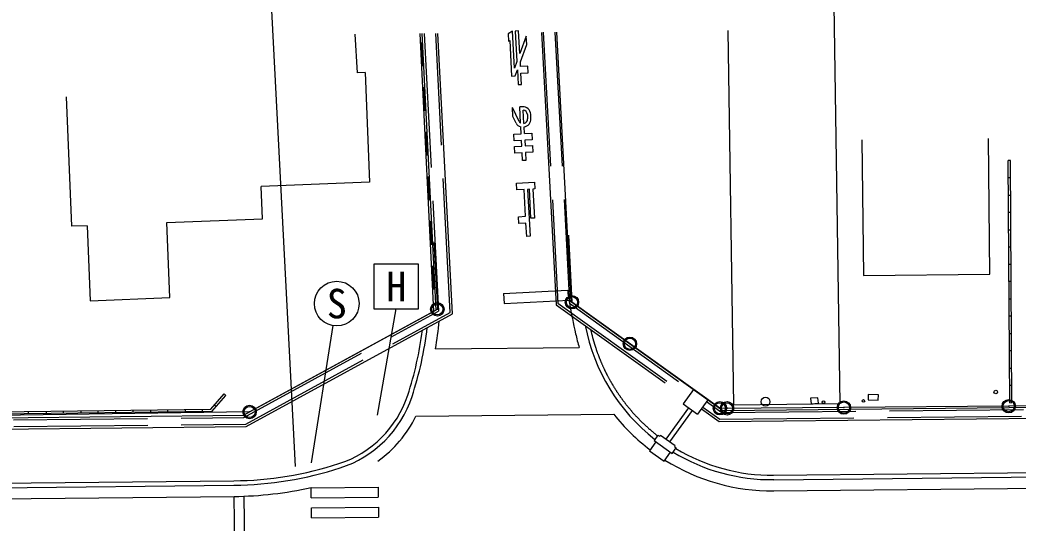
# Model space of a CAD drawing. Units: millimetres, scale not verified. Extents: x 40000 to 680000, y 20000 to 380000.
# Drawn here: x 281576 to 326264, y 287480 to 309991 of the extents above; entities that cross this region are included whole.
import ezdxf
from ezdxf.enums import TextEntityAlignment as Align

# ---------------------------------------------------------------- set-up
doc = ezdxf.new("R2010")
doc.units = ezdxf.units.MM
doc.header["$LTSCALE"] = 1000
doc.header["$PDMODE"] = 32
doc.header["$PDSIZE"] = 500
doc.linetypes.add('DASHED', pattern=[7.5, 6, -1.5])
for name, color, linetype, lineweight in [('M-BGD', 7, 'Continuous', 25), ('M-BGD-EXST', 7, 'Continuous', 25), ('M-BMK-ROW', 30, 'Continuous', 25), ('M-STR-STRC', 7, 'Continuous', 25)]:
    doc.layers.add(name, color=color, linetype=linetype, lineweight=lineweight)
doc.styles.add('ＭＳ ゴシック', font='')
doc.styles.get('ＭＳ ゴシック').set_extended_font_data('MS Gothic')

msp = doc.modelspace()

# ---------------------------------------------------------------- linework, layer by layer
at = {"layer": 'M-BGD'}
for p, q in [((318019, 310664), (318282, 292819)), ((296687, 307620), (296588, 309352)), ((299476, 309382), (300097, 296952)), ((299576, 309383), (300194, 297005)), ((300943, 296844), (300293, 309390)), ((304929, 309438), (305589, 297249)), ((306263, 297381), (305609, 309445)), ((313536, 292749), (313289, 309524)), ((299598, 308951), (299498, 308946)), ((299518, 308947), (299568, 307948)), ((299538, 308948), (299588, 307949)), ((299558, 308949), (299608, 307950)), ((299578, 308950), (299628, 307951)), ((299548, 307947), (299647, 307952)), ((297035, 307640), (296687, 307620)), ((297035, 307640), (297229, 302736)), ((299697, 306953), (299598, 306948)), ((299617, 306949), (299667, 305951)), ((299637, 306950), (299687, 305952)), ((299657, 306951), (299707, 305953)), ((299677, 306952), (299727, 305954)), ((283650, 306547), (283880, 300759)), ((299647, 305950), (299747, 305955)), ((299797, 304956), (299697, 304951)), ((299717, 304952), (299767, 303953)), ((299737, 304953), (299787, 303954)), ((299757, 304954), (299807, 303955)), ((299777, 304955), (299827, 303956)), ((319276, 304631), (319341, 298559)), ((325006, 298619), (324941, 304691)), ((299747, 303952), (299847, 303957)), ((325891, 292866), (325829, 303700)), ((325929, 303700), (325829, 303700)), ((325991, 292867), (325929, 303700)), ((297229, 302736), (292376, 302544)), ((299897, 302958), (299797, 302953)), ((299817, 302954), (299867, 301956)), ((299837, 302955), (299887, 301957)), ((299857, 302956), (299907, 301958)), ((299877, 302957), (299927, 301959)), ((325933, 302927), (325833, 302926)), ((292433, 301097), (292376, 302544)), ((325838, 302152), (325938, 302153)), ((299847, 301955), (299947, 301960)), ((325942, 301379), (325842, 301378)), ((284579, 300786), (283880, 300759)), ((284579, 300786), (284712, 297428)), ((288148, 300927), (292433, 301097)), ((288281, 297569), (288148, 300927)), ((299997, 300961), (299897, 300956)), ((299917, 300957), (299967, 299958)), ((299937, 300958), (299987, 299959)), ((299957, 300959), (300007, 299960)), ((299977, 300960), (300027, 299961)), ((325847, 300605), (325947, 300605)), ((299947, 299957), (300047, 299962)), ((325951, 299831), (325851, 299831)), ((325856, 299057), (325956, 299057)), ((300097, 298963), (299997, 298958)), ((300017, 298959), (300067, 297961)), ((300037, 298960), (300087, 297962)), ((300057, 298961), (300106, 297963)), ((300077, 298962), (300126, 297964)), ((319341, 298559), (325006, 298619)), ((325960, 298284), (325860, 298283)), ((300047, 297960), (300146, 297965)), ((284712, 297428), (288281, 297569)), ((306161, 297455), (313040, 292522)), ((325865, 297509), (325965, 297510)), ((291580, 292300), (300194, 297005)), ((291710, 291801), (300943, 296844)), ((325969, 296736), (325869, 296735)), ((325874, 295962), (325974, 295962)), ((325978, 295188), (325878, 295188)), ((325883, 294414), (325983, 294415)), ((325987, 293641), (325887, 293640)), ((290119, 292571), (290717, 293259)), ((290165, 292472), (290792, 293193)), ((290792, 293193), (290717, 293259)), ((311730, 293461), (311264, 292811)), ((319560, 293234), (319554, 292996)), ((320014, 293221), (319560, 293234)), ((320008, 292983), (320014, 293221)), ((290287, 292765), (290363, 292700)), ((311264, 292811), (311914, 292345)), ((312380, 292995), (311914, 292345)), ((313040, 292522), (347988, 292884)), ((318282, 292819), (313536, 292749)), ((317307, 293088), (316976, 293061)), ((316976, 293061), (316997, 292812)), ((316997, 292812), (317327, 292839)), ((317327, 292839), (317307, 293088)), ((319554, 292996), (320008, 292983)), ((325891, 292866), (325991, 292867)), ((185135, 291198), (291580, 292300)), ((290165, 292472), (255757, 292049)), ((279289, 292438), (290119, 292571)), ((281965, 292371), (281964, 292471)), ((282743, 292481), (282744, 292381)), ((283523, 292390), (283522, 292490)), ((284300, 292500), (284302, 292400)), ((285080, 292409), (285079, 292509)), ((285858, 292519), (285859, 292419)), ((286638, 292428), (286637, 292528)), ((287416, 292538), (287417, 292438)), ((288196, 292448), (288194, 292548)), ((288973, 292557), (288974, 292457)), ((289753, 292467), (289752, 292567)), ((312089, 292588), (312881, 292020)), ((312881, 292020), (328395, 292181)), ((258798, 291460), (291710, 291801)), ((310143, 291418), (309969, 291174)), ((310143, 291418), (310224, 291360)), ((310253, 291401), (310224, 291360)), ((310906, 290939), (310253, 291401)), ((310051, 291116), (309762, 290708)), ((309969, 291174), (310785, 290595)), ((310877, 290898), (310906, 290939)), ((309762, 290708), (310415, 290245)), ((310415, 290245), (310704, 290653)), ((310785, 290595), (310959, 290840)), ((310877, 290898), (310959, 290840)), ((315322, 289620), (347919, 289958)), ((315324, 289420), (347921, 289758)), ((258924, 289037), (291156, 289370)), ((258926, 288837), (291158, 289170))]:
    msp.add_line(p, q, dxfattribs=at)
at = {"layer": 'M-BGD', "linetype": 'DASHED'}
for p, q in [((299672, 309384), (300316, 296958)), ((300840, 296902), (300193, 309389)), ((305009, 309439), (305666, 297318)), ((305529, 309444), (306187, 297313)), ((305589, 297249), (311439, 293055)), ((305666, 297318), (311497, 293136)), ((306187, 297313), (311672, 293380)), ((291606, 292200), (300316, 296958)), ((291684, 291901), (300840, 296902)), ((312322, 292913), (313008, 292422)), ((311508, 292636), (310498, 291228)), ((311670, 292519), (310661, 291112)), ((312147, 292670), (312913, 292121)), ((312913, 292121), (340054, 292401)), ((313008, 292422), (340131, 292702)), ((258794, 291860), (291606, 292200)), ((258797, 291560), (291684, 291901))]:
    msp.add_line(p, q, dxfattribs=at)
at = {"layer": 'M-BGD'}
for centre, radius in [((325267, 293343), 80), ((314958, 292909), 200), ((317552, 292887), 60), ((319339, 292942), 60)]:
    msp.add_circle(centre, radius, dxfattribs=at)
for centre, radius, start, end in [((315236, 297920), 8500, 190.862, 232.0049), ((283928, 298135), 15800, 341.8224, 352.6331), ((283928, 298135), 16000, 341.8224, 353.152), ((294379, 294704), 4800, 287.9345, 341.8224), ((294379, 294704), 5000, 287.9345, 341.8224), ((315236, 297920), 8500, 238.75, 270.5931), ((315236, 297920), 8300, 238.8482, 270.5931), ((290992, 305169), 15800, 270.5931, 287.9345), ((290992, 305169), 16000, 270.5931, 287.9345)]:
    msp.add_arc(centre, radius, start, end, dxfattribs=at)
at = {"layer": 'M-BGD', "linetype": 'DASHED'}
msp.add_arc((315236, 297920), 8300, 192.3374, 231.9404, dxfattribs=at)
at = {"layer": 'M-BGD-EXST'}
for p, q in [((298407, 297064), (297566, 292312)), ((294625, 290174), (295604, 296313))]:
    msp.add_line(p, q, dxfattribs=at)
msp.add_lwpolyline([(297427, 297064), (299427, 297064), (299427, 299064), (297427, 299064)], close=True, dxfattribs=at)
msp.add_circle((295761, 297300), 1000, dxfattribs=at)
at = {"layer": 'M-BMK-ROW'}
for p, q in [((306130, 300357), (306291, 297362)), ((300106, 300039), (300264, 297043)), ((312914, 292614), (306291, 297362)), ((291857, 292450), (300264, 297043)), ((327901, 292729), (325848, 292709)), ((291857, 292450), (279240, 292273)), ((318468, 292646), (312918, 292611)), ((325848, 292709), (318468, 292646))]:
    msp.add_line(p, q, dxfattribs=at)
for centre in [(306291, 297362), (300264, 297043), (308886, 295501), (291857, 292450), (312913, 292615), (313235, 292613), (318468, 292646), (325848, 292709)]:
    msp.add_circle(centre, 300, dxfattribs=at)
for p in [(300264, 297043), (306291, 297362), (308886, 295501), (312913, 292615), (313235, 292613), (313235, 292613), (318468, 292646), (325848, 292709), (325848, 292709), (291857, 292450)]:
    msp.add_point(p, dxfattribs=at)
at = {"layer": 'M-STR-STRC'}
for p, q in [((293907, 290005), (292652, 314194)), ((303630, 309486), (303436, 309376)), ((303436, 309376), (303454, 309041)), ((303720, 307839), (303630, 309486)), ((303905, 309501), (303755, 309493)), ((303755, 309493), (303829, 308137)), ((303959, 308494), (303905, 309501)), ((304243, 309269), (303959, 308494)), ((304264, 308889), (304243, 309269)), ((303454, 309041), (303503, 309068)), ((303503, 309068), (303589, 307481)), ((303980, 308114), (304264, 308889)), ((303829, 308137), (303720, 307839)), ((303991, 307903), (303980, 308114)), ((304316, 307921), (303991, 307903)), ((304332, 307621), (304316, 307921)), ((303589, 307481), (303752, 307490)), ((303752, 307490), (303849, 307756)), ((303849, 307756), (303885, 307097)), ((304008, 307604), (304332, 307621)), ((304035, 307105), (304008, 307604)), ((303885, 307097), (304035, 307105)), ((303649, 305676), (303627, 306081)), ((303923, 305441), (303627, 306081)), ((303787, 305378), (303649, 305676)), ((304076, 306105), (303952, 306099)), ((303991, 305370), (303952, 306099)), ((304142, 305359), (304110, 305955)), ((304295, 305767), (304306, 305567)), ((304456, 305575), (304445, 305775)), ((303692, 304883), (304017, 304900)), ((303708, 304583), (303692, 304883)), ((304017, 304900), (304000, 305209)), ((304166, 304909), (304150, 305209)), ((304166, 304909), (304491, 304926)), ((304491, 304926), (304507, 304627)), ((304033, 304601), (303708, 304583)), ((303722, 304334), (304046, 304351)), ((303738, 304034), (303722, 304334)), ((304046, 304351), (304033, 304601)), ((304507, 304627), (304183, 304609)), ((304183, 304609), (304196, 304359)), ((304196, 304359), (304521, 304377)), ((304521, 304377), (304537, 304077)), ((304063, 304052), (303738, 304034)), ((304081, 303702), (304063, 304052)), ((304537, 304077), (304212, 304060)), ((304212, 304060), (304231, 303710)), ((304231, 303710), (304081, 303702)), ((303811, 302686), (304610, 302729)), ((303827, 302386), (303811, 302686)), ((304610, 302729), (304626, 302430)), ((304152, 302404), (303827, 302386)), ((304217, 301206), (304152, 302404)), ((304386, 302417), (304302, 302412)), ((304302, 302412), (304415, 300315)), ((304457, 301119), (304386, 302417)), ((304626, 302430), (304536, 302425)), ((304536, 302425), (304607, 301127)), ((303892, 301188), (304217, 301206)), ((303909, 300889), (303892, 301188)), ((304233, 300906), (303909, 300889)), ((304265, 300307), (304233, 300906)), ((304607, 301127), (304457, 301119)), ((304415, 300315), (304265, 300307)), ((303228, 297747), (306091, 297902)), ((303228, 297747), (303252, 297297)), ((303252, 297297), (306161, 297455)), ((300177, 295268), (306616, 295333)), ((299306, 292259), (308168, 292349)), ((315329, 288920), (348026, 289259)), ((294614, 289056), (297614, 289087)), ((294619, 288606), (294614, 289056)), ((297614, 289087), (297618, 288637)), ((258831, 288336), (291163, 288670)), ((291199, 285670), (291168, 288670)), ((291649, 285675), (291618, 288675)), ((294619, 288606), (297618, 288637)), ((294623, 288156), (297623, 288187)), ((294628, 287706), (294623, 288156)), ((297623, 288187), (297628, 287737)), ((294628, 287706), (297628, 287737))]:
    msp.add_line(p, q, dxfattribs=at)
for centre, radius, start, end in [((304095, 305756), 350, 3.1024, 93.1024), ((304095, 305756), 200, 3.1024, 85.9216), ((304059, 305504), 300, 204.7642, 258.6249), ((304059, 305504), 150, 204.755, 243.1024), ((304106, 305556), 200, 280.2832, 3.1024), ((304106, 305556), 350, 277.1984, 3.1024), ((332798, 301866), 27000, 188.442, 189.703), ((332798, 301866), 27000, 189.703, 192.6628), ((283928, 298135), 16500, 349.9932, 354.3808), ((315236, 297920), 9000, 192.6628, 196.7038), ((315236, 297920), 9000, 218.2461, 232.7908), ((294379, 294704), 5500, 305.8672, 333.6124), ((315236, 297920), 9000, 237.8857, 270.5931), ((290992, 305169), 16500, 270.5931, 282.6796)]:
    msp.add_arc(centre, radius, start, end, dxfattribs=at)

# ---------------------------------------------------------------- texts
at = {"layer": 'M-BGD-EXST', "style": 'ＭＳ ゴシック'}
for s, p in [('H', (298427, 298064)), ('S', (295761, 297300))]:
    msp.add_text(s, height=1320, dxfattribs=at).set_placement(p, align=Align.MIDDLE_CENTER)

doc.saveas('drawing.dxf')
